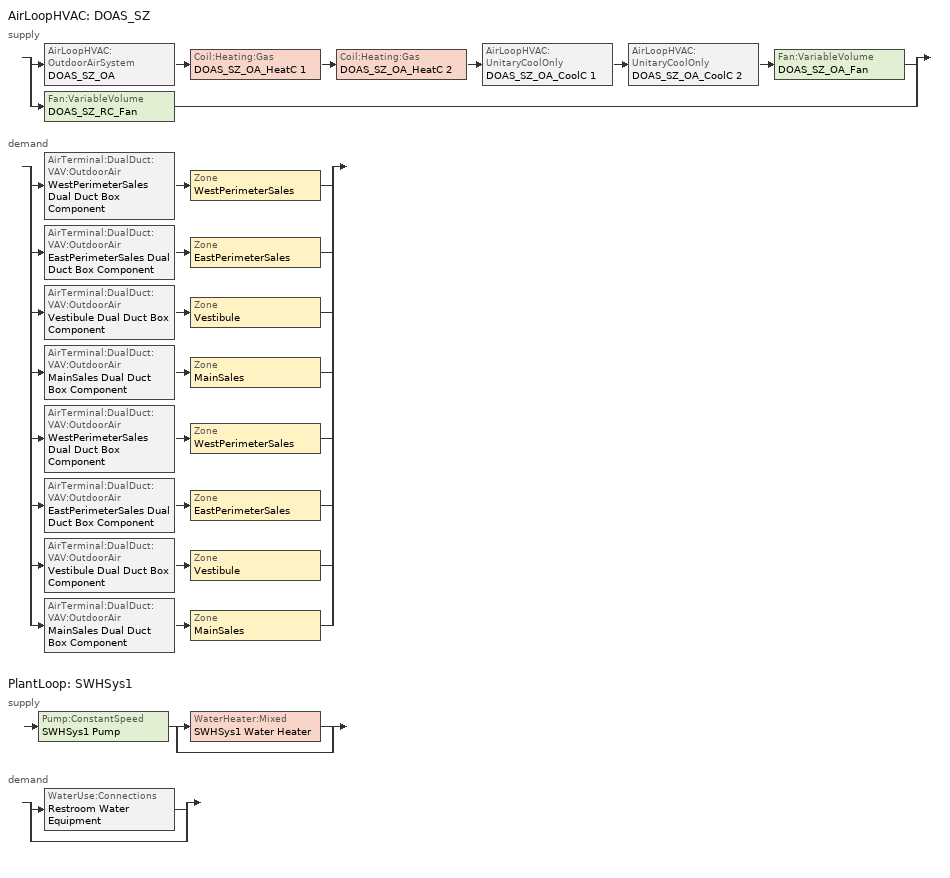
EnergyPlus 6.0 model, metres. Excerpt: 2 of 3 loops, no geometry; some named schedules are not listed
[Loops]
AirLoopHVAC 'DOAS_SZ'
 supply: split
  | AirLoopHVAC:OutdoorAirSystem 'DOAS_SZ_OA' > Coil:Heating:Gas 'DOAS_SZ_OA_HeatC 1' > Coil:Heating:Gas 'DOAS_SZ_OA_HeatC 2' > AirLoopHVAC:UnitaryCoolOnly 'DOAS_SZ_OA_CoolC 1' > AirLoopHVAC:UnitaryCoolOnly 'DOAS_SZ_OA_CoolC 2' > Fan:VariableVolume 'DOAS_SZ_OA_Fan'
  | Fan:VariableVolume 'DOAS_SZ_RC_Fan'
 demand: split
  | AirTerminal:DualDuct:VAV:OutdoorAir 'WestPerimeterSales Dual Duct Box Component' > Zone 'WestPerimeterSales'
  | AirTerminal:DualDuct:VAV:OutdoorAir 'EastPerimeterSales Dual Duct Box Component' > Zone 'EastPerimeterSales'
  | AirTerminal:DualDuct:VAV:OutdoorAir 'Vestibule Dual Duct Box Component' > Zone 'Vestibule'
  | AirTerminal:DualDuct:VAV:OutdoorAir 'MainSales Dual Duct Box Component' > Zone 'MainSales'
  | AirTerminal:DualDuct:VAV:OutdoorAir 'WestPerimeterSales Dual Duct Box Component' > Zone 'WestPerimeterSales'
  | AirTerminal:DualDuct:VAV:OutdoorAir 'EastPerimeterSales Dual Duct Box Component' > Zone 'EastPerimeterSales'
  | AirTerminal:DualDuct:VAV:OutdoorAir 'Vestibule Dual Duct Box Component' > Zone 'Vestibule'
  | AirTerminal:DualDuct:VAV:OutdoorAir 'MainSales Dual Duct Box Component' > Zone 'MainSales'
PlantLoop 'SWHSys1'
 supply: Pump:ConstantSpeed 'SWHSys1 Pump' > split
  | WaterHeater:Mixed 'SWHSys1 Water Heater'
  | bypass
 demand: split
  | WaterUse:Connections 'Restroom Water Equipment'
  | bypass
[ComponentCost:LineItem]
Name | Line Item Type | Item | Cost per Each | Quantity | Cost per Unit of Output Capacity
Infiltration:WestPerimeterSales | General | WestPerimeterSales | 1 | 0
People:WestPerimeterSales | General | WestPerimeterSales | 1 | 13.2784
LIGHTING EQUIP:WestPerimeterSales | Lights | WestPerimeterSales |  |  | 1
ElectricEquipment:WestPerimeterSales:PlugMisc | General | WestPerimeterSales | 1 | 0.6639
Infiltration:EastPerimeterSales | General | EastPerimeterSales | 1 | 0
People:EastPerimeterSales | General | EastPerimeterSales | 1 | 13.2784
LIGHTING EQUIP:EastPerimeterSales | Lights | EastPerimeterSales |  |  | 1
ElectricEquipment:EastPerimeterSales:PlugMisc | General | EastPerimeterSales | 1 | 0.6639
Infiltration:Vestibule | General | Vestibule | 1 | 0
People:Vestibule | General | Vestibule | 1 | 1.8005
LIGHTING EQUIP:Vestibule | Lights | Vestibule |  |  | 1
Infiltration:MainSales | General | MainSales | 1 | 0
People:MainSales | General | MainSales | 1 | 448.0447
LIGHTING EQUIP:MainSales | Lights | MainSales |  |  | 1
ElectricEquipment:MainSales:PlugMisc | General | MainSales | 1 | 22.4022
[Sizing:Zone] Zone Cooling Design Supply Air Temperature {C}=14; Zone Heating Design Supply Air Temperature {C}=40; Zone Cooling Design Supply Air Humidity Ratio {kg-H20/kg-air}=0.0085; Zone Heating Design Supply Air Humidity Ratio {kg-H20/kg-air}=0.008; Outdoor Air Method=Flow/Zone; Outside Air Flow per Person {(m3/s)/person}=0; Outside Air Flow per Zone Floor Area {(m3/s)/m2}=0; Cooling Design Air Flow Method {Flow/Zone | DesignDay | DesignDayWithLimit}=DesignDay; Cooling Minimum Air Flow Fraction=0; Heating Design Air Flow Method {Flow/Zone | DesignDay}=DesignDay; Heating Design Air Flow Rate=0
Name | Outside Air Flow per Zone {m3/s}
WestPerimeterSales; EastPerimeterSales | 0.17239
Vestibule | 0.0233749
MainSales | 5.81684
[ZoneControl:Thermostat] Control Type Schedule=Dual Zone Control Type Sched
Name | Zone | Control 1
WestPerimeterSales Thermostat | WestPerimeterSales | WestPerimeterSales DualSPSched
EastPerimeterSales Thermostat | EastPerimeterSales | EastPerimeterSales DualSPSched
Vestibule Thermostat | Vestibule | Vestibule DualSPSched
MainSales Thermostat | MainSales | MainSales DualSPSched
[ThermostatSetpoint:DualSetpoint] Heating Setpoint Temperature Schedule=HtgSetP_Sch; Cooling Setpoint Temperature Schedule=ClgSetP_Sch
WestPerimeterSales DualSPSched; EastPerimeterSales DualSPSched; Vestibule DualSPSched; MainSales DualSPSched
[Zone equipment]
WestPerimeterSales: WestPerimeterSales Dual Duct Box Component, WestPerimeterSales PTAC
EastPerimeterSales: EastPerimeterSales Dual Duct Box Component, EastPerimeterSales PTAC
Vestibule: Vestibule Dual Duct Box Component, Vestibule PTAC
MainSales: MainSales Dual Duct Box Component, MainSales PTAC
[AirTerminal:DualDuct:VAV:OutdoorAir] Availability Schedule=ALWAYS_ON; Maximum Damper Air Flow Rate {m3/s}=AUTOSIZE
Name | Design Specification Outdoor Air Object
WestPerimeterSales Dual Duct Box Component | WestPerimeterSales Dual Duct Box OA Design Spec
EastPerimeterSales Dual Duct Box Component | EastPerimeterSales Dual Duct Box OA Design Spec
Vestibule Dual Duct Box Component | Vestibule Dual Duct Box OA Design Spec
MainSales Dual Duct Box Component | MainSales Dual Duct Box OA Design Spec
[DesignSpecification:OutdoorAir] Outdoor Air Method=Sum; Outdoor Air Flow per Person {m3/s-person}=0.00354; Outdoor Air Flow per Zone Floor Area {m3/s-m2}=0.00061; Outdoor Air Flow per Zone {m3/s}=0; Outdoor Air Flow Air Changes per Hour {1/hr}=0; Outdoor Air Flow Rate Fraction Schedule=MinOA_Sched
WestPerimeterSales Dual Duct Box OA Design Spec; EastPerimeterSales Dual Duct Box OA Design Spec; Vestibule Dual Duct Box OA Design Spec; MainSales Dual Duct Box OA Design Spec
[ZoneHVAC:PackagedTerminalAirConditioner] Availability Schedule=ALWAYS_ON; Supply Air Flow Rate During Cooling Operation=AUTOSIZE; Supply Air Flow Rate During Heating Operation=AUTOSIZE; Supply Air Flow Rate When No Cooling or Heating is Needed=AUTOSIZE; Outdoor Air Flow Rate During Cooling Operation=0; Outdoor Air Flow Rate During Heating Operation=0; Outdoor Air Flow Rate When No Cooling or Heating is Needed=0; Fan Placement=DrawThrough; Supply Air Fan Operating Mode Schedule=ALWAYS_OFF
Name | Supply Air Fan | Heating Coil | Cooling Coil
WestPerimeterSales PTAC | WestPerimeterSales PTACFan | WestPerimeterSales PTAC Heat Coil | WestPerimeterSales PTAC DX Coil
EastPerimeterSales PTAC | EastPerimeterSales PTACFan | EastPerimeterSales PTAC Heat Coil | EastPerimeterSales PTAC DX Coil
Vestibule PTAC | Vestibule PTACFan | Vestibule PTAC Heat Coil | Vestibule PTAC DX Coil
MainSales PTAC | MainSales PTACFan | MainSales PTAC Heat Coil | MainSales PTAC DX Coil
[Fan:OnOff] Availability Schedule=ALWAYS_ON; Fan Efficiency=0.516; Pressure Rise {Pa}=550; Maximum Flow Rate {m3/s}=AUTOSIZE; Motor Efficiency=0.85; Motor In Airstream Fraction=1
WestPerimeterSales PTACFan; EastPerimeterSales PTACFan; Vestibule PTACFan; MainSales PTACFan
[Coil:Cooling:DX:SingleSpeed] Availability Schedule=ALWAYS_ON; Rated Total Cooling Capacity {W}=AUTOSIZE; Rated Sensible Heat Ratio=AUTOSIZE; Rated COP=4; Rated Air Flow Rate {m3/s}=AUTOSIZE; Rated Evaporator Fan Power Per Volume Flow Rate {W/(m3/s)}=773.3; Nominal Time for Condensate Removal to Begin {s}=1000; Ratio of Initial Moisture Evaporation Rate and Steady State Latent Capacity=1.5; Maximum Cycling Rate {cycles/hr}=3; Latent Capacity Time Constant {s}=45; Condenser Type=AirCooled
Name | Total Cooling Capacity Function of Temperature Curve | Total Cooling Capacity Function of Flow Fraction Curve | Energy Input Ratio Function of Temperature Curve | Energy Input Ratio Function of Flow Fraction Curve | Part Load Fraction Correlation Curve
WestPerimeterSales PTAC DX Coil | WestPerimeterSales PTAC_ClgCapFuncTempCurve | WestPerimeterSales PTAC_ClgCapFuncFlowFracCurve | WestPerimeterSales PTAC_ClgEirFuncTempCurve | WestPerimeterSales PTAC_ClgEirFuncFlowFracCurve | WestPerimeterSales PTAC_ClgPlrCurve
EastPerimeterSales PTAC DX Coil | EastPerimeterSales PTAC_ClgCapFuncTempCurve | EastPerimeterSales PTAC_ClgCapFuncFlowFracCurve | EastPerimeterSales PTAC_ClgEirFuncTempCurve | EastPerimeterSales PTAC_ClgEirFuncFlowFracCurve | EastPerimeterSales PTAC_ClgPlrCurve
Vestibule PTAC DX Coil | Vestibule PTAC_ClgCapFuncTempCurve | Vestibule PTAC_ClgCapFuncFlowFracCurve | Vestibule PTAC_ClgEirFuncTempCurve | Vestibule PTAC_ClgEirFuncFlowFracCurve | Vestibule PTAC_ClgPlrCurve
MainSales PTAC DX Coil | MainSales PTAC_ClgCapFuncTempCurve | MainSales PTAC_ClgCapFuncFlowFracCurve | MainSales PTAC_ClgEirFuncTempCurve | MainSales PTAC_ClgEirFuncFlowFracCurve | MainSales PTAC_ClgPlrCurve
[Coil:Heating:Gas] Availability Schedule=ALWAYS_ON; Gas Burner Efficiency=0.8; Nominal Capacity {W}=AUTOSIZE
WestPerimeterSales PTAC Heat Coil; EastPerimeterSales PTAC Heat Coil; Vestibule PTAC Heat Coil; MainSales PTAC Heat Coil; DOAS_SZ_OA_HeatC 1; DOAS_SZ_OA_HeatC 2
[WaterUse:Connections]
Restroom Water Equipment: Water Use Equipment 1=Restroom Water Equipment
[WaterUse:Equipment]
Restroom Water Equipment: Peak Flow Rate {m3/s}=1.89278e-05; Flow Rate Fraction Schedule=BLDG_OCC_SCH; Target Temperature Schedule=Restroom Water Equipment Temp Sched; Hot Water Supply Temperature Schedule Name  {C}=Restroom Water Equipment Hot Supply Temp Sched; Zone=Restroom; Sensible Fraction Schedule=Restroom Water Equipment Sensible fract sched; Latent Fraction Schedule=Restroom Water Equipment Latent fract sched
[AirLoopHVAC]
DOAS_SZ: Design Supply Air Flow Rate {m3/s}=AUTOSIZE
[SetpointManager:Scheduled]
Name | Control Variable {Temperature | Others } | Schedule | Setpoint Node or NodeList | Control Variable {TEMP} | Setpoint Node
DOAS_SZ RC SAT Setpoint | Temperature | DOAS_SAT_Sch | DOAS_SZ Recirc Supply Equipment Outlet Node
SWHSys1 Loop Setpoint Manager |  | SWHSys1-Loop-Temp-Schedule |  | Temperature | SWHSys1 Supply Outlet Node
[SetpointManager:MixedAir]
Name | Control Variable | Setpoint Node or NodeList | Control Variable {Temperature}
DOAS_SZ_OA_HeatC 1 MixedAir Manager | Temperature | DOAS_SZ_OA_HeatC 1-DOAS_SZ_OA_HeatC 2Node
DOAS_SZ_OA_HeatC 2 MixedAir Manager | Temperature | DOAS_SZ_OA_HeatC 2-DOAS_SZ_OA_CoolC 1Node
DOAS_SZ_OA_CoolC 1 SAT Manager |  | DOAS_SZ_OA_CoolC 1-DOAS_SZ_OA_CoolC 2Node | Temperature
DOAS_SZ_ERVMixed Air Temp Manager | Temperature | DOAS_SZ_OAOutside Air Heat Recovery-DOAS_SZ_OAMixing BoxNode
DOAS_SZ_OAMixed Air Temp Manager | Temperature | DOAS_SZ_OA-DOAS_SZ_OA_HeatC 1Node
[Sizing:System]
DOAS_SZ: Type Of Load To Size On=VENTILATIONREQUIREMENT; Design Outdoor Air Flow Rate {m3/s}=AUTOSIZE; Minimum System Air Flow Ratio=1; Preheat Design Temperature {C}=7; Preheat Design Humidity Ratio {kg-H2O/kg-air}=0.008; Precool Design Temperature {C}=12.8; Precool Design Humidity Ratio {kg-H2O/kg-air}=0.008; Central Cooling Design Supply Air Temperature {C}=12.8; Central Heating Design Supply Air Temperature {C}=40; Sizing Option {Coincident | NonCoincident}=NonCoincident; 100% Outdoor Air in Cooling {Yes | No}=Yes; 100% Outdoor Air in Heating {Yes | No}=Yes; Central Cooling Design Supply Air Humidity Ratio {kg-H2O/kg-air}=0.0085; Central Heating Design Supply Air Humidity Ratio {kg-H2O/kg-air}=0.008; Cooling Design Air Flow Method=DesignDay; Cooling Design Air Flow Rate {m3/s}=0; Heating Design Air Flow Method=DesignDay; Heating Design Air Flow Rate {m3/s}=0
[HeatExchanger:AirToAir:SensibleAndLatent]
DOAS_SZ_OAOutside Air Heat Recovery: Availability Schedule=Always_On; Nominal Supply Air Flow Rate {m3/s}=AUTOSIZE; Sensible Effectiveness at 100% Heating Air Flow=0.826; Latent Effectiveness at 100% Heating Air Flow=0.761; Sensible Effectiveness at 75% Heating Air Flow=0.826; Latent Effectiveness at 75% Heating Air Flow=0.761; Sensible Effectiveness at 100% Cooling Air Flow=0.826; Latent Effectiveness at 100% Cooling Air Flow=0.761; Sensible Effectiveness at 75% Cooling Air Flow=0.826; Latent Effectiveness at 75% Cooling Air Flow=0.761; Nominal Electric Power {W}=0; Supply Outlet Temperature Control {YES | NO}=Yes; Heat Exchanger Type { Plate | Rotary }=Rotary; Frost Control Type { None | ExhaustAirRecirculation | ExhaustOnly | MinimumExhaustTemperature }=ExhaustOnly; Threshold Temperature {C}=-23.3; Initial Defrost Time Fraction {min/min}=0.167; Rate of Defrost Time Fraction Increase {min/min per deg C}=0.024; Economizer Lockout=Yes
[Controller:OutdoorAir]
DOAS_SZ_OA_Controller: Minimum Outdoor Air Flow Rate {m3/s}=0; Maximum Outdoor Air Flow Rate {m3/s}=AUTOSIZE; Economizer Control Type=NoEconomizer; Economizer Control Action Type=ModulateFlow; Economizer Maximum Limit Dry-Bulb Temperature {C}=28; Economizer Maximum Limit Enthalpy {J/kg}=64000; Economizer Minimum Limit Dry-Bulb Temperature {C}=-100; Lockout Type=NoLockout; Minimum Limit Type=FixedMinimum; Minimum Outdoor Air Schedule=MinOA_Sched; Minimum Fraction of Outdoor Air Schedule=DOAS_SZ_OAMinOAFracSchedule; High Humidity Control=No; Heat Recovery Bypass Control Type=BypassWhenOAFlowGreaterThanMinimum
[AirLoopHVAC:UnitaryCoolOnly] Availability Schedule=ALWAYS_ON
Name | Cooling Coil
DOAS_SZ_OA_CoolC 1 | DOAS_SZ_OA_CoolC 1 DXCoil
DOAS_SZ_OA_CoolC 2 | DOAS_SZ_OA_CoolC 2 DXCoil
[Coil:Cooling:DX:TwoSpeed] Availability Schedule=ALWAYS_ON; Rated High Speed Total Cooling Capacity {W}=AUTOSIZE; Rated High Speed Sensible Heat Ratio=AUTOSIZE; Rated High Speed COP=3; Rated High Speed Air Flow Rate {m3/s}=AUTOSIZE; Rated Low Speed Total Cooling Capacity {W}=AUTOSIZE; Rated Low Speed Sensible Heat Ratio=0.69; Rated Low Speed COP=3; Rated Low Speed Air Flow Rate=AUTOSIZE; Condenser Type=AirCooled; Basin Heater Capacity {W/K}=10; Basin Heater Setpoint Temperature {C}=2
Name | Total Cooling Capacity Function of Temperature Curve | Total Cooling Capacity Function of Flow Fraction Curve | Energy Input Ratio Function of Temperature Curve | Energy Input Ratio Function of Flow Fraction Curve | Part Load Fraction Correlation Curve | Low Speed Total Cooling Capacity Function of Temperature Curve | Low Speed Energy Input Ratio Function of Temperature Curve
DOAS_SZ_OA_CoolC 1 DXCoil | DOAS_SZ_OA_CoolC 1_ClgCapFuncTempCurve | DOAS_SZ_OA_CoolC 1_ClgCapFuncFlowFracCurve | DOAS_SZ_OA_CoolC 1_ClgEirFuncTempCurve | DOAS_SZ_OA_CoolC 1_ClgEirFuncFlowFracCurve | DOAS_SZ_OA_CoolC 1_ClgPlrCurve | DOAS_SZ_OA_CoolC 1_ClgLowSpdCapFuncTempCurve | DOAS_SZ_OA_CoolC 1_ClgLowSpdEirFuncTempCurve
DOAS_SZ_OA_CoolC 2 DXCoil | DOAS_SZ_OA_CoolC 2_ClgCapFuncTempCurve | DOAS_SZ_OA_CoolC 2_ClgCapFuncFlowFracCurve | DOAS_SZ_OA_CoolC 2_ClgEirFuncTempCurve | DOAS_SZ_OA_CoolC 2_ClgEirFuncFlowFracCurve | DOAS_SZ_OA_CoolC 2_ClgPlrCurve | DOAS_SZ_OA_CoolC 2_ClgLowSpdCapFuncTempCurve | DOAS_SZ_OA_CoolC 2_ClgLowSpdEirFuncTempCurve
[Fan:VariableVolume] Fan Efficiency=0.516; Maximum Flow Rate {m3/s}=AUTOSIZE; Fan Power Minimum Flow Rate Input Method {Fraction | FixedFlowRate}=Fraction; Fan Power Minimum Flow Fraction=0.6; Motor In Airstream Fraction=1; Fan Coefficient 1=0.0407599; Fan Coefficient 2=0.088045; Fan Coefficient 3=-0.0729261; Fan Coefficient 4=0.94374; Fan Coefficient 5=0
Name | Availability Schedule | Pressure Rise {Pa} | Motor Efficiency
DOAS_SZ_OA_Fan | MinOA_Sched | 960 | 0.93
DOAS_SZ_RC_Fan | Always_Off | 1160 | 0.9
[PlantLoop]
SWHSys1: Fluid Type {WATER}=Water; Loop Equipment Operation Scheme=SWHSys1 Loop Operation Scheme List; Maximum Loop Temperature {C}=60; Minimum Loop Temperature {C}=10; Maximum Loop Flow Rate {m3/s}=AUTOSIZE; Minimum Loop Flow Rate {m3/s}=0; Loop Volume {m3}=AUTOSIZE; Load Distribution Scheme {OPTIMAL | SEQUENTIAL}=Optimal
[Sizing:Plant]
SWHSys1: Loop Type {COOLING | HEATING}=Heating; Design Loop Exit Temperature {C}=60; Design Loop Temperature Difference {C}=5
[PlantEquipmentOperationSchemes]
SWHSys1 Loop Operation Scheme List: Control Scheme 1 Object Type {*******}=PlantEquipmentOperation:HeatingLoad; Control Scheme 1=SWHSys1 Operation Scheme; Control Scheme 1 Schedule=PlantOnSched
[PlantEquipmentOperation:HeatingLoad]
SWHSys1 Operation Scheme: Load Range 1 Lower Limit {W}=0; Load Range 1 Upper Limit {W}=1000000000000000; Priority Control 1 Equipment List=SWHSys1 Equipment List
[PlantEquipmentList]
SWHSys1 Equipment List: SWHSys1 Water Heater
[Pump:ConstantSpeed]
SWHSys1 Pump: Rated Flow Rate {m3/s}=AUTOSIZE; Rated Pump Head {Pa} [179352 Pa = 60 ft]=0.1; Rated Power Consumption {W}=AUTOSIZE; Motor Efficiency=1; Fraction of Motor Inefficiencies to Fluid Stream=0
[WaterHeater:Mixed]
SWHSys1 Water Heater: Tank Volume {m3}=0.1893; Setpoint Temperature Schedule=SWHSys1 Water Heater Setpoint Temperature Schedule Name; Deadband Temperature Difference {deltaC}=2; Maximum Temperature Limit {C}=82.2222; Heater Control Type {Cycle | Modulate}=Cycle; Heater Maximum Capacity {W}=845000; Heater Fuel Type=ELECTRICITY; Heater Thermal Efficiency=0.9; Off Cycle Parasitic Fuel Consumption Rate {W}=20; Off Cycle Parasitic Fuel Type=ELECTRICITY; Off Cycle Parasitic Heat Fraction To Tank=0.9; On Cycle Parasitic Fuel Type=ELECTRICITY; Ambient Temperature Indicator {Schedule | Zone | Outdoors}=SCHEDULE; Ambient Temperature Schedule=SWHSys1 Water Heater Ambient Temperature Schedule Name; Off Cycle Loss Coefficient to Ambient Temperature {W/K}=6; On Cycle Loss Coefficient to Ambient Temperature {W/K}=6; Use Side Effectiveness=1; Source Side Effectiveness=1; Use Side Design Flow Rate=AUTOSIZE; Source Side Design Flow Rate=AUTOSIZE; Indirect Water Heater Recovery Time=1.5
[Schedule:Compact]
Bldg_Occ_Sch: Fraction, Through: 11/30, For: Weekdays, Until: 06:00, 0, Until: 08:00, 0.125, Until: 09:00, 0.375, Until: 11:00, 0.5, Until: 13:00, 0.625, Until: 17:00, 0.5, Until: 19:00, 0.625, Until: 21:00, 0.5, Until: 22:00, 0.375, Until: 24:00, 0.125, For: Saturday, Until: 06:00, 0, Until: 08:00, 0.125, Until: 09:00, 0.375, Until: 11:00, 0.5, Until: 19:00, 0.625, Until: 21:00, 0.5, Until: 22:00, 0.375, Until: 24:00, 0.125, For: Sunday, Until: 06:00, 0, Until: 08:00, 0.125, Until: 09:00, 0.375, Until: 11:00, 0.5, Until: 17:00, 0.625, Until: 19:00, 0.5, Until: 20:00, 0.375, Until: 22:00, 0.125, Until: 24:00, 0, For: SummerDesignDay, Until: 24:00, 1, For: WinterDesignDay, Until: 24:00, 0, For: AllOtherDays, Until: 24:00, 0, Through: 12/31, For: Weekdays, Until: 06:00, 0, Until: 08:00, 0.25, Until: 09:00, 0.5, Until: 11:00, 0.75, Until: 13:00, 1, Until: 17:00, 0.75, Until: 19:00, 1, Until: 21:00, 0.75, Until: 22:00, 0.5, Until: 24:00, 0.25, For: Saturday, Until: 06:00, 0, Until: 08:00, 0.25, Until: 09:00, 0.5, Until: 11:00, 0.75, Until: 19:00, 1, Until: 21:00, 0.75, Until: 22:00, 0.5, Until: 24:00, 0.25, For: Sunday, Until: 06:00, 0, Until: 08:00, 0.25, Until: 09:00, 0.5, Until: 11:00, 0.75, Until: 17:00, 1, Until: 19:00, 0.75, Until: 20:00, 0.5, Until: 22:00, 0.25, Until: 24:00, 0, For: SummerDesignDay, Until: 24:00, 1, For: WinterDesignDay, Until: 24:00, 0, For: AllOtherDays, Until: 24:00, 0
Always_On: Fraction, Through: 12/31, For: AllDays, Until: 24:00, 1
PlantOnSched: On/Off, Through: 12/31, For: AllDays, Until: 24:00, 1
HtgSetP_Sch: Temperature, Through: 12/31, For: Weekdays Saturday, Until: 05:00, 15.6, Until: 24:00, 21, For: Sunday, Until:  5:00, 15.6, Until: 22:00, 21, Until: 24:00, 15.6, For SummerDesignDay, Until: 24:00, 15.6, For WinterDesignDay, Until: 24:00, 21, For: AllOtherDays, Until: 24:00, 21
MinOA_Sched: On/Off, Through: 12/31, For: Weekdays Saturday, Until: 06:00, 0, Until: 24:00, 1, For: Sunday, Until: 06:00, 0, Until: 22:00, 1, Until: 24:00, 0, For: SummerDesignDay, Until: 06:00, 0, Until: 24:00, 1, For: WinterDesignDay, Until: 06:00, 0, Until: 24:00, 1, For: AllOtherDays, Until: 24:00, 0
Dual Zone Control Type Sched: Control Type, Through: 12/31, For: AllDays, Until: 24:00, 4
Restroom Water Equipment Latent fract sched: Through: 12/31, For: AllDays, Until: 24:00, 0.05
Restroom Water Equipment Sensible fract sched: Through: 12/31, For: AllDays, Until: 24:00, 0.2
Restroom Water Equipment Temp Sched: Through: 12/31, For: AllDays, Until: 24:00, 40
Restroom Water Equipment Hot Supply Temp Sched: Through: 12/31, For: AllDays, Until: 24:00, 55
DOAS_SZ_OAMinOAFracSchedule: Through: 12/31, For: AllDays, Until: 24:00, 1
SWHSys1-Loop-Temp-Schedule; SWHSys1 Water Heater Setpoint Temperature Schedule Name: Through: 12/31, For: AllDays, Until: 24:00, 60
SWHSys1 Water Heater Ambient Temperature Schedule Name: Through: 12/31, For: AllDays, Until: 24:00, 22
DOAS_SAT_Sch: Temperature, Through: 12/31, For: AllDays, Until: 24:00, 11.67
Always_Off: Fraction, Through: 12/31, For: AllDays, Until: 24:00, 0
[Curve:Biquadratic] Minimum Value of x=17; Maximum Value of x=22; Minimum Value of y=13; Maximum Value of y=46
Name | Coefficient1 Constant | Coefficient2 x | Coefficient3 x**2 | Coefficient4 y | Coefficient5 y**2 | Coefficient6 x*y
WestPerimeterSales PTAC_ClgCapFuncTempCurve; EastPerimeterSales PTAC_ClgCapFuncTempCurve; Vestibule PTAC_ClgCapFuncTempCurve; MainSales PTAC_ClgCapFuncTempCurve | 0.942588 | 0.00954335 | 0.00068377 | -0.0110427 | 5.249e-06 | -9.72e-06
WestPerimeterSales PTAC_ClgEirFuncTempCurve; EastPerimeterSales PTAC_ClgEirFuncTempCurve; Vestibule PTAC_ClgEirFuncTempCurve; MainSales PTAC_ClgEirFuncTempCurve | 0.342414 | 0.034885 | -0.0006237 | 0.00497722 | 0.000437951 | -0.000728028
DOAS_SZ_OA_CoolC 1_ClgCapFuncTempCurve; DOAS_SZ_OA_CoolC 1_ClgLowSpdCapFuncTempCurve; DOAS_SZ_OA_CoolC 2_ClgCapFuncTempCurve; DOAS_SZ_OA_CoolC 2_ClgLowSpdCapFuncTempCurve | 0.42415 | 0.04426 | -0.00042 | 0.00333 | -0.00008 | -0.00021
DOAS_SZ_OA_CoolC 1_ClgEirFuncTempCurve; DOAS_SZ_OA_CoolC 1_ClgLowSpdEirFuncTempCurve; DOAS_SZ_OA_CoolC 2_ClgEirFuncTempCurve; DOAS_SZ_OA_CoolC 2_ClgLowSpdEirFuncTempCurve | 1.23649 | -0.02431 | 0.00057 | -0.01434 | 0.00063 | -0.00038
[Curve:Quadratic]
Name | Coefficient1 Constant | Coefficient2 x | Coefficient3 x**2 | Minimum Value of x | Maximum Value of x
WestPerimeterSales PTAC_ClgCapFuncFlowFracCurve; EastPerimeterSales PTAC_ClgCapFuncFlowFracCurve; Vestibule PTAC_ClgCapFuncFlowFracCurve; MainSales PTAC_ClgCapFuncFlowFracCurve | 0.8 | 0.2 | 0 | 0.5 | 1.5
WestPerimeterSales PTAC_ClgEirFuncFlowFracCurve; EastPerimeterSales PTAC_ClgEirFuncFlowFracCurve; Vestibule PTAC_ClgEirFuncFlowFracCurve; MainSales PTAC_ClgEirFuncFlowFracCurve | 1.1552 | -0.1808 | 0.0256 | 0.5 | 1.5
WestPerimeterSales PTAC_ClgPlrCurve; EastPerimeterSales PTAC_ClgPlrCurve; Vestibule PTAC_ClgPlrCurve; MainSales PTAC_ClgPlrCurve | 0.85 | 0.15 | 0 | 0 | 1
DOAS_SZ_OA_CoolC 1_ClgCapFuncFlowFracCurve; DOAS_SZ_OA_CoolC 2_ClgCapFuncFlowFracCurve | 0.77136 | 0.34053 | -0.11088 | 0.75918 | 1.13877
DOAS_SZ_OA_CoolC 1_ClgEirFuncFlowFracCurve; DOAS_SZ_OA_CoolC 2_ClgEirFuncFlowFracCurve | 1.2055 | -0.32953 | 0.12308 | 0.75918 | 1.13877
DOAS_SZ_OA_CoolC 1_ClgPlrCurve; DOAS_SZ_OA_CoolC 2_ClgPlrCurve | 0.771 | 0.229 | 0 | 0 | 1
